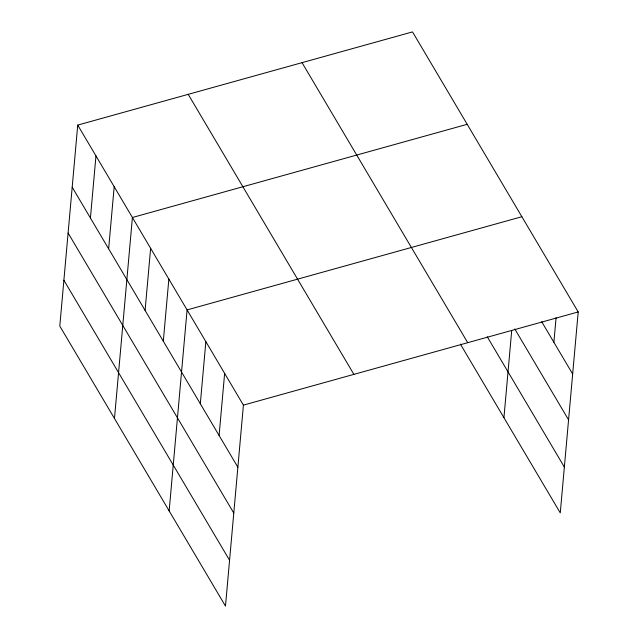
<?xml version="1.0" encoding="UTF-8"?>
<svg xmlns="http://www.w3.org/2000/svg" width="638" height="638" viewBox="0 0 638 638"><rect width="100%" height="100%" fill="white"/><g stroke="black" fill="none" stroke-linecap="round" stroke-linejoin="round"><path stroke-width="0.96" d="M77.732 125.096L59.797 326.066L225.477 606.1L243.413 405.122L77.732 125.096L412.523 31.9L578.203 311.934L560.268 512.904L460.397 344.113M90.421 217.997L95.963 155.895M108.643 248.804L114.186 186.703M114.473 418.48L132.409 217.502L467.199 124.306M145.089 310.411L150.632 248.31M163.312 341.21L168.855 279.109M169.15 510.886L187.086 309.916L521.868 216.721M200.316 403.75L205.859 341.649M219.097 435.491L224.64 373.389M503.932 417.699L511.708 330.548M553.88 342.295L556.081 317.652M243.413 405.122L578.203 311.934M541.702 321.712L572.661 374.027M514.778 328.937L568.57 419.86M487.272 336.784L564.351 467.08M302.045 62.652L467.718 342.686M188.218 94.336L353.891 374.37M72.19 187.197L237.87 467.223M68.106 233.022L233.779 513.056M63.888 280.241L229.568 560.268"/></g></svg>
